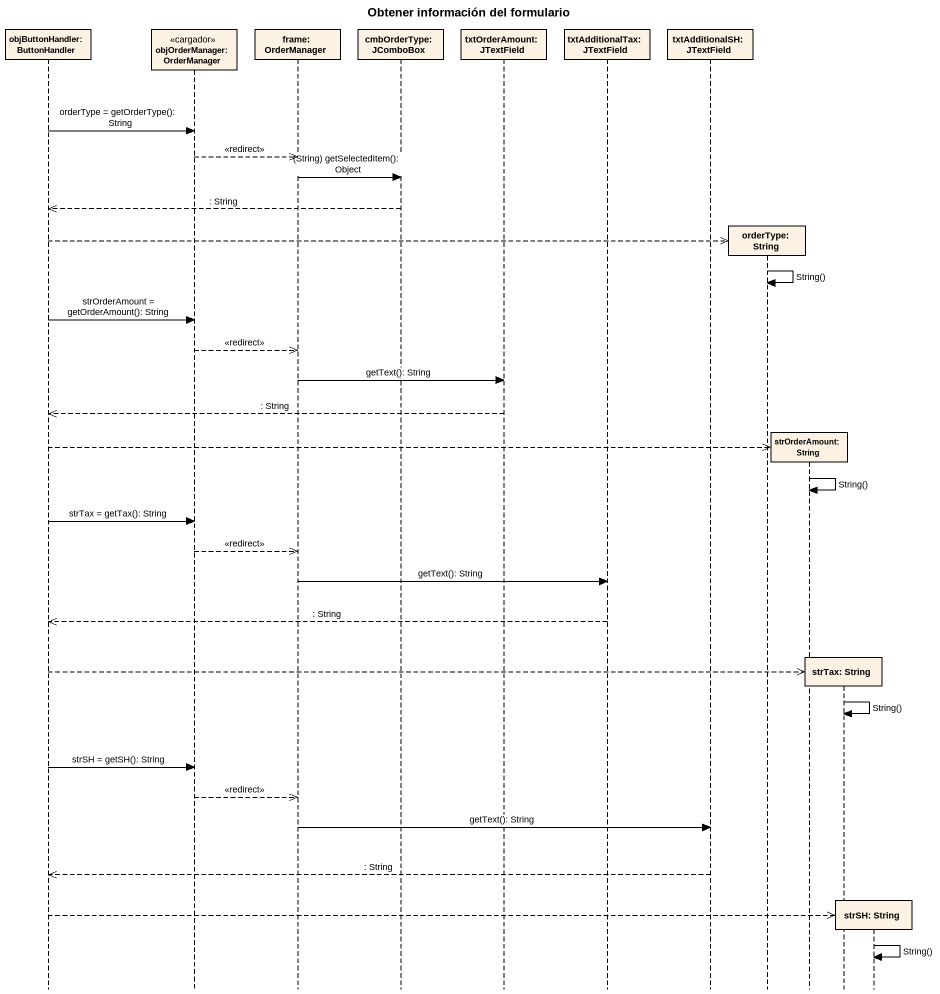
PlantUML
@startuml
title Obtener información del formulario
hide footbox
participant "objButtonHandler: ButtonHandler" as objButtonHandler
participant "objOrderManager: OrderManager" as objOrderManager_OrderManager <<cargador>>
participant "frame: OrderManager" as frame_OrderManager
participant "cmbOrderType: JComboBox" as cmbOrderType_JComboBox
participant "txtOrderAmount: JTextField" as txtOrderAmount_JTextField
participant "txtAdditionalTax: JTextField" as txtAdditionalTax_JTextField
participant "txtAdditionalSH: JTextField" as txtAdditionalSH_JTextField
participant "orderType: String" as orderType_String
participant "strOrderAmount: String" as strOrderAmount_String
participant "strTax: String" as strTax_String
participant "strSH: String" as strSH_String

objButtonHandler -> objOrderManager_OrderManager : orderType = getOrderType(): String
objOrderManager_OrderManager -->> frame_OrderManager : <<redirect>>
frame_OrderManager -> cmbOrderType_JComboBox : (String) getSelectedItem(): Object
cmbOrderType_JComboBox -->> objButtonHandler : : String
objButtonHandler -->> orderType_String **
orderType_String -> orderType_String : String()
objButtonHandler -> objOrderManager_OrderManager : strOrderAmount = getOrderAmount(): String
objOrderManager_OrderManager -->> frame_OrderManager : <<redirect>>
frame_OrderManager -> txtOrderAmount_JTextField : getText(): String
txtOrderAmount_JTextField -->> objButtonHandler : : String
objButtonHandler -->> strOrderAmount_String **
strOrderAmount_String -> strOrderAmount_String : String()
objButtonHandler -> objOrderManager_OrderManager : strTax = getTax(): String
objOrderManager_OrderManager -->> frame_OrderManager : <<redirect>>
frame_OrderManager -> txtAdditionalTax_JTextField : getText(): String
txtAdditionalTax_JTextField -->> objButtonHandler : : String
objButtonHandler -->> strTax_String **
strTax_String -> strTax_String : String()
objButtonHandler -> objOrderManager_OrderManager : strSH = getSH(): String
objOrderManager_OrderManager -->> frame_OrderManager : <<redirect>>
frame_OrderManager -> txtAdditionalSH_JTextField : getText(): String
txtAdditionalSH_JTextField -->> objButtonHandler : : String
objButtonHandler -->> strSH_String **
strSH_String -> strSH_String : String()
@enduml
